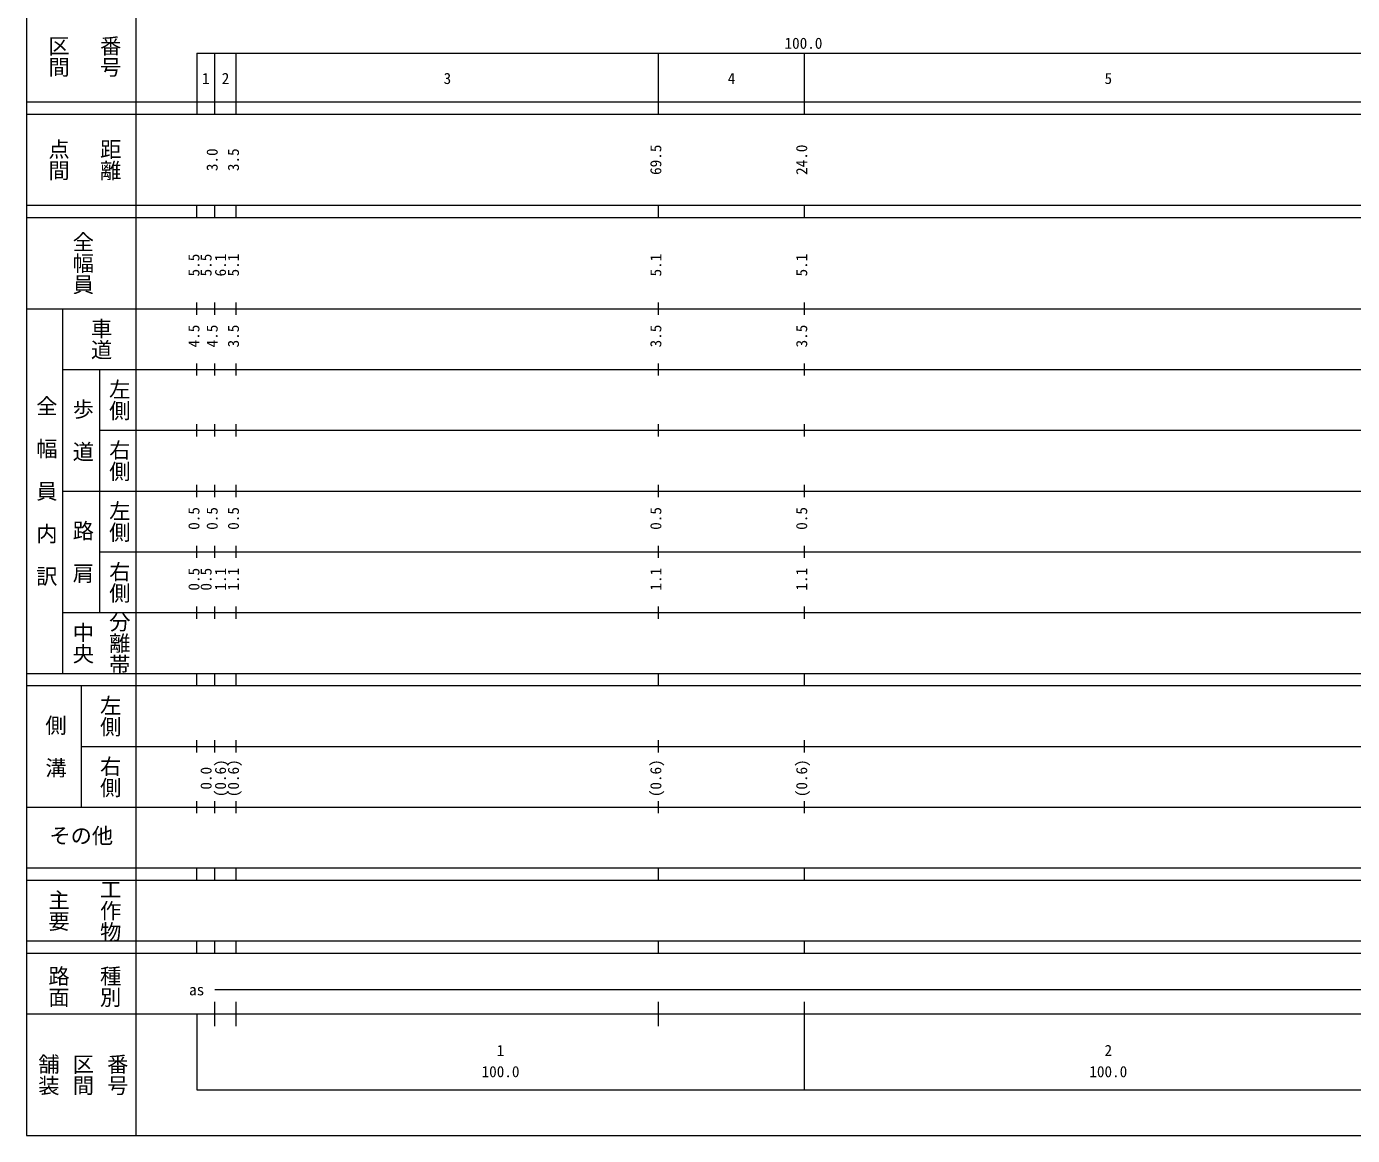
# Model space of a CAD drawing. Units: millimetres on the paper, enlarged 1000 times. Extents: x 40000 to 680000, y 20000 to 380000.
# Drawn here: x 40000 to 258171, y 20000 to 202409 of the extents above; entities that cross this region are included whole.
import ezdxf
from ezdxf.enums import TextEntityAlignment as Align

# ---------------------------------------------------------------- set-up
doc = ezdxf.new("R2010")
doc.units = ezdxf.units.MM
doc.header["$LTSCALE"] = 1000
doc.layers.add('S-SUV', color=7, linetype='Continuous', lineweight=13)
doc.styles.add('@ＭＳ ゴシック', font='')
doc.styles.add('ＭＳ ゴシック', font='')
doc.styles.get('@ＭＳ ゴシック').set_extended_font_data('@MS Gothic')
doc.styles.get('ＭＳ ゴシック').set_extended_font_data('MS Gothic')

msp = doc.modelspace()

# ---------------------------------------------------------------- linework, layer by layer
at = {"layer": 'S-SUV'}
for p, q in [((40000, 380000), (40000, 20000)), ((58000, 370000), (58000, 20000)), ((68000, 198000), (579000, 198000)), ((68000, 198000), (68000, 188000)), ((71000, 188000), (71000, 198000)), ((74500, 188000), (74500, 198000)), ((144000, 188000), (144000, 198000)), ((168000, 188000), (168000, 198000)), ((40000, 190000), (579000, 190000)), ((40000, 188000), (579000, 188000)), ((40000, 173000), (579000, 173000)), ((68000, 171000), (68000, 173000)), ((71000, 171000), (71000, 173000)), ((74500, 171000), (74500, 173000)), ((144000, 171000), (144000, 173000)), ((168000, 171000), (168000, 173000)), ((40000, 171000), (579000, 171000)), ((40000, 156000), (579000, 156000)), ((46000, 96000), (46000, 156000)), ((68000, 155000), (68000, 157000)), ((71000, 155000), (71000, 157000)), ((74500, 155000), (74500, 157000)), ((144000, 155000), (144000, 157000)), ((168000, 155000), (168000, 157000)), ((68000, 145000), (68000, 147000)), ((71000, 145000), (71000, 147000)), ((74500, 145000), (74500, 147000)), ((144000, 145000), (144000, 147000)), ((168000, 145000), (168000, 147000)), ((46000, 146000), (579000, 146000)), ((52000, 146000), (52000, 106000)), ((52000, 136000), (579000, 136000)), ((68000, 135000), (68000, 137000)), ((71000, 135000), (71000, 137000)), ((74500, 135000), (74500, 137000)), ((144000, 135000), (144000, 137000)), ((168000, 135000), (168000, 137000)), ((68000, 125000), (68000, 127000)), ((71000, 125000), (71000, 127000)), ((74500, 125000), (74500, 127000)), ((144000, 125000), (144000, 127000)), ((168000, 125000), (168000, 127000)), ((46000, 126000), (579000, 126000)), ((52000, 116000), (579000, 116000)), ((68000, 115000), (68000, 117000)), ((71000, 115000), (71000, 117000)), ((74500, 115000), (74500, 117000)), ((144000, 115000), (144000, 117000)), ((168000, 115000), (168000, 117000)), ((68000, 105000), (68000, 107000)), ((71000, 105000), (71000, 107000)), ((74500, 105000), (74500, 107000)), ((144000, 105000), (144000, 107000)), ((168000, 105000), (168000, 107000)), ((46000, 106000), (579000, 106000)), ((40000, 96000), (579000, 96000)), ((68000, 94000), (68000, 96000)), ((71000, 94000), (71000, 96000)), ((74500, 94000), (74500, 96000)), ((144000, 94000), (144000, 96000)), ((168000, 94000), (168000, 96000)), ((40000, 94000), (579000, 94000)), ((49000, 94000), (49000, 74000)), ((49000, 84000), (579000, 84000)), ((68000, 83000), (68000, 85000)), ((71000, 83000), (71000, 85000)), ((74500, 83000), (74500, 85000)), ((144000, 83000), (144000, 85000)), ((168000, 83000), (168000, 85000)), ((68000, 73000), (68000, 75000)), ((71000, 73000), (71000, 75000)), ((74500, 73000), (74500, 75000)), ((144000, 73000), (144000, 75000)), ((168000, 73000), (168000, 75000)), ((40000, 74000), (579000, 74000)), ((40000, 64000), (579000, 64000)), ((68000, 62000), (68000, 64000)), ((71000, 62000), (71000, 64000)), ((74500, 62000), (74500, 64000)), ((144000, 62000), (144000, 64000)), ((168000, 62000), (168000, 64000)), ((40000, 62000), (579000, 62000)), ((40000, 52000), (579000, 52000)), ((68000, 50000), (68000, 52000)), ((71000, 50000), (71000, 52000)), ((74500, 50000), (74500, 52000)), ((144000, 50000), (144000, 52000)), ((168000, 50000), (168000, 52000)), ((40000, 50000), (579000, 50000)), ((71000, 44000), (565000, 44000)), ((71000, 38000), (71000, 42000)), ((74500, 38000), (74500, 42000)), ((144000, 38000), (144000, 42000)), ((168000, 27500), (168000, 42000)), ((40000, 40000), (579000, 40000)), ((68000, 40000), (68000, 27500)), ((68000, 27500), (579000, 27500)), ((40000, 20000), (680000, 20000))]:
    msp.add_line(p, q, dxfattribs=at)

# ---------------------------------------------------------------- texts
for s, height, rotation, style, p in [('番号', 2566, 270, '@ＭＳ ゴシック', (51750, 201000)), ('区間', 2566, 270, '@ＭＳ ゴシック', (43250, 201000)), ('点間', 2566, 270, '@ＭＳ ゴシック', (43250, 184000)), ('距離', 2566, 270, '@ＭＳ ゴシック', (51750, 184000)), ('3.0', 1833, 90, 'ＭＳ ゴシック', (72000, 178625)), ('3.5', 1833, 90, 'ＭＳ ゴシック', (75500, 178625)), ('69.5', 1833, 90, 'ＭＳ ゴシック', (145000, 178000)), ('24.0', 1833, 90, 'ＭＳ ゴシック', (169000, 178000)), ('全幅員', 2566, 270, '@ＭＳ ゴシック', (47250, 168750)), ('5.5', 1833, 90, 'ＭＳ ゴシック', (69000, 161299)), ('5.5', 1833, 90, 'ＭＳ ゴシック', (71000, 161299)), ('6.1', 1833, 90, 'ＭＳ ゴシック', (73370, 161299)), ('5.1', 1833, 90, 'ＭＳ ゴシック', (75500, 161299)), ('5.1', 1833, 90, 'ＭＳ ゴシック', (145000, 161299)), ('5.1', 1833, 90, 'ＭＳ ゴシック', (169000, 161299)), ('車道', 2566, 270, '@ＭＳ ゴシック', (50250, 154500)), ('4.5', 1833, 90, 'ＭＳ ゴシック', (69000, 149625)), ('4.5', 1833, 90, 'ＭＳ ゴシック', (72000, 149625)), ('3.5', 1833, 90, 'ＭＳ ゴシック', (75500, 149625)), ('3.5', 1833, 90, 'ＭＳ ゴシック', (145000, 149625)), ('3.5', 1833, 90, 'ＭＳ ゴシック', (169000, 149625)), ('左側', 2566, 270, '@ＭＳ ゴシック', (53250, 144500)), ('全\u3000幅\u3000員\u3000内\u3000訳', 2566, 270, '@ＭＳ ゴシック', (41250, 141750)), ('歩\u3000道', 2566, 270, '@ＭＳ ゴシック', (47250, 141250)), ('右側', 2566, 270, '@ＭＳ ゴシック', (53250, 134500)), ('左側', 2566, 270, '@ＭＳ ゴシック', (53250, 124500)), ('0.5', 1833, 90, 'ＭＳ ゴシック', (69000, 119625)), ('0.5', 1833, 90, 'ＭＳ ゴシック', (72000, 119625)), ('0.5', 1833, 90, 'ＭＳ ゴシック', (75500, 119625)), ('0.5', 1833, 90, 'ＭＳ ゴシック', (145000, 119625)), ('0.5', 1833, 90, 'ＭＳ ゴシック', (169000, 119625)), ('路\u3000肩', 2566, 270, '@ＭＳ ゴシック', (47250, 121250)), ('右側', 2566, 270, '@ＭＳ ゴシック', (53250, 114500)), ('0.5', 1833, 90, 'ＭＳ ゴシック', (69000, 109625)), ('0.5', 1833, 90, 'ＭＳ ゴシック', (71000, 109625)), ('1.1', 1833, 90, 'ＭＳ ゴシック', (73370, 109625)), ('1.1', 1833, 90, 'ＭＳ ゴシック', (75500, 109625)), ('1.1', 1833, 90, 'ＭＳ ゴシック', (145000, 109625)), ('1.1', 1833, 90, 'ＭＳ ゴシック', (169000, 109625)), ('分離帯', 2566, 270, '@ＭＳ ゴシック', (53250, 106250)), ('中央', 2566, 270, '@ＭＳ ゴシック', (47250, 104500)), ('左側', 2566, 270, '@ＭＳ ゴシック', (51750, 92500)), ('側\u3000溝', 2566, 270, '@ＭＳ ゴシック', (42750, 89250)), ('右側', 2566, 270, '@ＭＳ ゴシック', (51750, 82500)), ('(0.6)', 1833, 90, 'ＭＳ ゴシック', (73370, 75639)), ('(0.6)', 1833, 90, 'ＭＳ ゴシック', (75500, 75639)), ('(0.6)', 1833, 90, 'ＭＳ ゴシック', (145000, 75639)), ('(0.6)', 1833, 90, 'ＭＳ ゴシック', (169000, 75639)), ('0.0', 1833, 90, 'ＭＳ ゴシック', (71000, 76889)), ('工作物', 2566, 270, '@ＭＳ ゴシック', (51750, 62250)), ('主要', 2566, 270, '@ＭＳ ゴシック', (43250, 60500)), ('路面', 2566, 270, '@ＭＳ ゴシック', (43250, 48000)), ('種別', 2566, 270, '@ＭＳ ゴシック', (51750, 48000)), ('舗装', 2566, 270, '@ＭＳ ゴシック', (41583, 33500)), ('区間', 2566, 270, '@ＭＳ ゴシック', (47250, 33500)), ('番号', 2566, 270, '@ＭＳ ゴシック', (52917, 33500))]:
    msp.add_text(s, height=height, rotation=rotation, dxfattribs=dict(at, style=style)).set_placement(p, align=Align.BOTTOM_LEFT)
at = {"layer": 'S-SUV', "style": 'ＭＳ ゴシック'}
for s, height, p in [('100.0', 1833, (164719, 198195)), ('1', 1833, (68875, 192405)), ('2', 1833, (72125, 192405)), ('3', 1833, (108625, 192405)), ('4', 1833, (155375, 192405)), ('5', 1833, (217375, 192405)), ('その他', 2566, (43750, 67250)), ('as', 1833, (66750, 42500)), ('1', 1833, (117375, 32523)), ('2', 1833, (217375, 32523)), ('100.0', 1833, (114875, 29033)), ('100.0', 1833, (214875, 29033))]:
    msp.add_text(s, height=height, dxfattribs=at).set_placement(p, align=Align.BOTTOM_LEFT)

doc.saveas('drawing.dxf')
